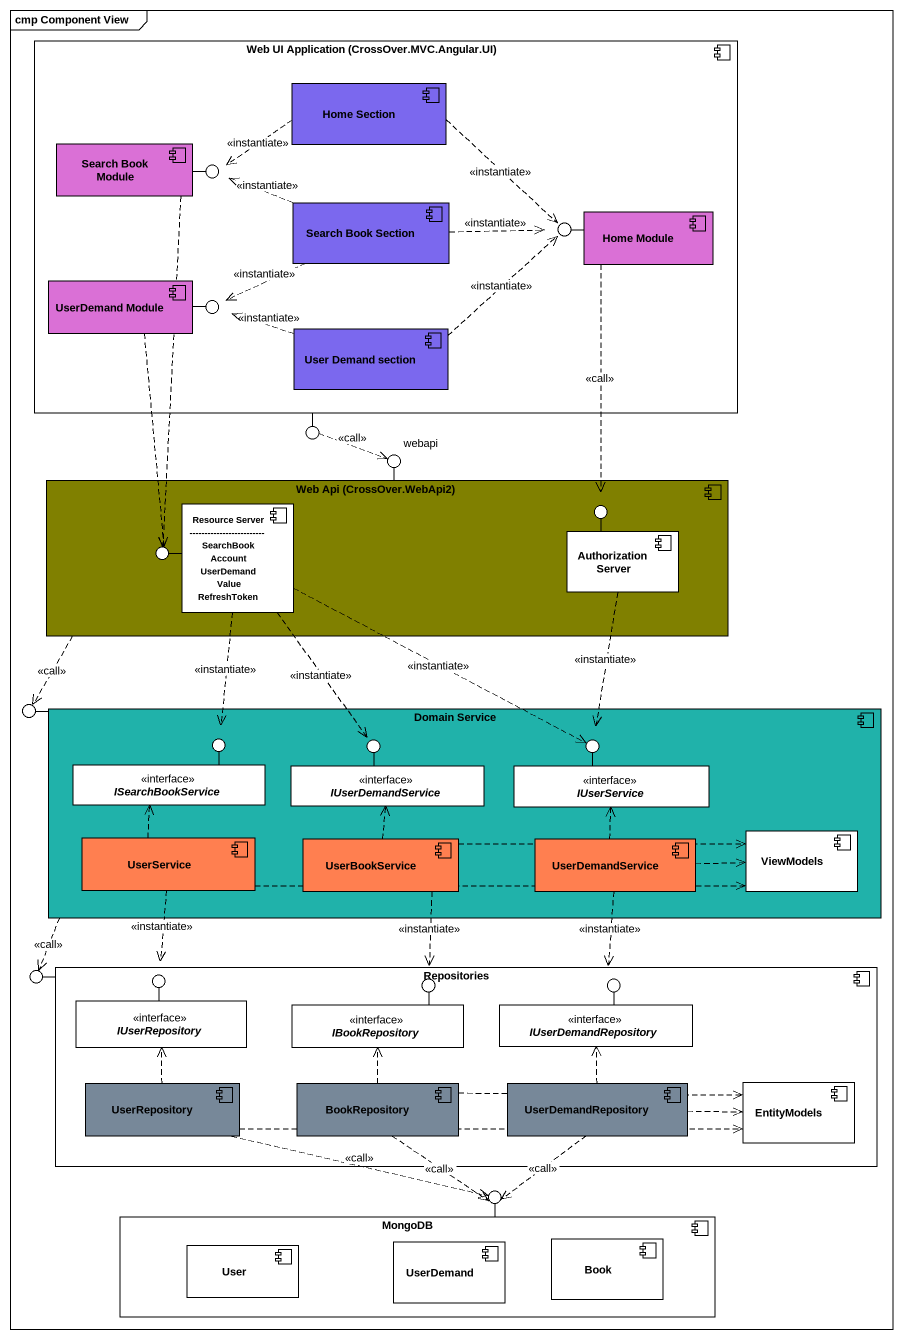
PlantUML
@startuml
mainframe cmp Component View
allowmixing
hide circle
hide empty members
component "Web UI Application (CrossOver.MVC.Angular.UI)" as Web_UI_Application {
  component "Home Section" as Home_Section #7B68EE
  component "Search Book Module" as Search_Book_Module #DA70D6
  component "Search Book Section" as Search_Book_Section #7B68EE
  component "Home Module" as Home_Module #DA70D6
  component "UserDemand Module" as UserDemand_Module #DA70D6
  component "User Demand section" as User_Demand_section #7B68EE
}
() " " as lollipop1
() " " as lollipop2
() " " as lollipop3
() " " as lollipop4
() webapi
component "Web Api (CrossOver.WebApi2)" as Web_Api_CrossOver_WebApi2 #808000 {
  component "Resource Server ~--~--~--~--~--~--~--~--~--~--~--~--- SearchBook Account UserDemand Value RefreshToken" as Resource_Server_SearchBook
  component "Authorization Server" as Authorization_Server
}
() " " as lollipop5
() " " as lollipop6
() " " as lollipop7
component "Domain Service" as Domain_Service #20B2AA {
  interface ISearchBookService
  interface IUserDemandService
  interface IUserService
  component UserService #FF7F50
  component UserBookService #FF7F50
  component UserDemandService #FF7F50
  component ViewModels
}
() " " as lollipop8
() " " as lollipop9
() " " as lollipop10
() " " as lollipop11
component Repositories {
  interface IUserRepository
  interface IBookRepository
  interface IUserDemandRepository
  component UserRepository #778899
  component BookRepository #778899
  component UserDemandRepository #778899
  component EntityModels
}
() " " as lollipop12
() " " as lollipop13
() " " as lollipop14
() " " as lollipop15
component MongoDB {
  component User
  component UserDemand
  component Book
}
Search_Book_Module -right- lollipop1
Home_Module -left- lollipop2
UserDemand_Module -right- lollipop3
Web_UI_Application -- lollipop4
Web_Api_CrossOver_WebApi2 -up- webapi
Authorization_Server -up- lollipop5
Resource_Server_SearchBook -left- lollipop6
Domain_Service -left- lollipop7
ISearchBookService -up- lollipop8
IUserDemandService -up- lollipop9
IUserService -up- lollipop10
Repositories -left- lollipop11
IUserRepository -up- lollipop12
IBookRepository -up- lollipop13
IUserDemandRepository -up- lollipop14
MongoDB -up- lollipop15
Home_Section .left.> lollipop1 : <<instantiate>>
Home_Section .right.> lollipop2 : <<instantiate>>
Search_Book_Module ..> lollipop6
Search_Book_Section .left.> lollipop1 : <<instantiate>>
Search_Book_Section .right.> lollipop2 : <<instantiate>>
Search_Book_Section .left.> lollipop3 : <<instantiate>>
Home_Module ..> lollipop5 : <<call>>
UserDemand_Module ..> lollipop6
User_Demand_section .up.> lollipop2 : <<instantiate>>
User_Demand_section .left.> lollipop3 : <<instantiate>>
lollipop4 .right.> webapi : <<call>>
Web_Api_CrossOver_WebApi2 .left.> lollipop7 : <<call>>
Resource_Server_SearchBook ..> lollipop8 : <<instantiate>>
Resource_Server_SearchBook ..> lollipop9 : <<instantiate>>
Resource_Server_SearchBook .right.> lollipop10 : <<instantiate>>
Authorization_Server ..> lollipop10 : <<instantiate>>
Domain_Service .left.> lollipop11 : <<call>>
UserService .up.> ISearchBookService
UserService .right.> ViewModels
UserService ..> lollipop12 : <<instantiate>>
UserBookService .up.> IUserDemandService
UserBookService .right.> ViewModels
UserBookService ..> lollipop13 : <<instantiate>>
UserDemandService .up.> IUserService
UserDemandService .right.> ViewModels
UserDemandService ..> lollipop14 : <<instantiate>>
UserRepository .up.> IUserRepository
UserRepository .right.> EntityModels
UserRepository .right.> lollipop15 : <<call>>
BookRepository .up.> IBookRepository
BookRepository .right.> EntityModels
BookRepository ..> lollipop15 : <<call>>
UserDemandRepository .up.> IUserDemandRepository
UserDemandRepository .right.> EntityModels
UserDemandRepository ..> lollipop15 : <<call>>
@enduml
